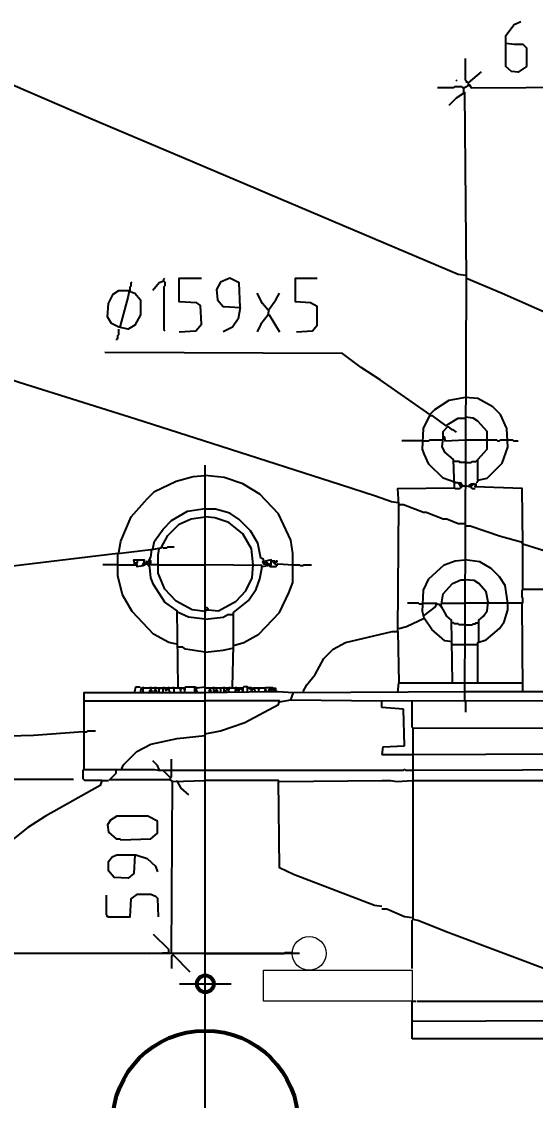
# Model space of a CAD drawing. Header units: inches. Extents: x -228863 to 215834, y 14270 to 189847.
# Drawn here: x 38262 to 40005, y 104108 to 107771 of the extents above; entities that cross this region are included whole.
import ezdxf

# ---------------------------------------------------------------- set-up
doc = ezdxf.new("R2010")
doc.units = ezdxf.units.IN
doc.header["$MEASUREMENT"] = 0
doc.linetypes.add('ACAD_ISO04W100', pattern=[30, 24, -3, 0, -3])
doc.linetypes.add('ГОСТ 2.303 5', pattern=[24, 20, -1.5, 1, -1.5])
doc.layers.get('0').update_dxf_attribs({"linetype": 'CONTINUOUS', "lineweight": 20})
doc.layers.get('Defpoints').update_dxf_attribs({"linetype": 'CONTINUOUS'})
doc.layers.add('PFV', color=7, linetype='CONTINUOUS')
doc.layers.add('осевая', color=7, linetype='ACAD_ISO04W100')
for name, color, linetype, lineweight in [('ПИ_NG LP', 6, 'CONTINUOUS', 53), ('Сж.воздух', 4, 'CONTINUOUS', 53), ('СПДС_РАЗМЕРЫ', 7, 'CONTINUOUS', 25), ('ТХ_Опоры монт.', 36, 'CONTINUOUS', 20)]:
    doc.layers.add(name, color=color, linetype=linetype, lineweight=lineweight)
doc.styles.get("Standard").update_dxf_attribs({"font": 'txt', "width": 0.75})
doc.dimstyles.new('СПДС', dxfattribs={"dimtxt": 3.5, "dimasz": 2.5, "dimexe": 1.25, "dimexo": 0.65, "dimgap": 1.25, "dimtad": 1, "dimdec": 0, "dimtxsty": 'Standard', "dimblk": 'OBLIQUE', "dimblk1": 'OBLIQUE', "dimblk2": 'OBLIQUE', "dimcen": 2.5, "dimdle": 1.25, "dimclrt": 256, "dimadec": 0, "dimazin": 2, "dimtfac": 0.75, "dimtmove": 1, "dimatfit": 3, "dimfxl": 1, "dimtvp": 1, "dimtfill": 1, "dimtolj": 1, "dimarcsym": 1})

# ---------------------------------------------------------------- blocks, each defined once
blk = doc.blocks.new('_Oblique')
at = {"color": 0, "linetype": 'ByBlock', "lineweight": -2}
blk.add_line((-0.5, -0.5), (0.5, 0.5), dxfattribs=at)
blk = doc.blocks.new('*D207')
at = {"layer": 'Defpoints', "color": 0}
for p in [(37920.3, 105197.2), (38471.3, 105197.2), (39238.1, 104607.2)]:
    blk.add_point(p, dxfattribs=at)
at = {"layer": 'СПДС_РАЗМЕРЫ', "color": 0, "lineweight": -2}
for p, q in [((37920.3, 104544.7), (37920.3, 105259.7)), ((38438.8, 105197.2), (37857.8, 105197.2)), ((39205.6, 104607.2), (37857.8, 104607.2))]:
    blk.add_line(p, q, dxfattribs=at)
at = {"layer": 'СПДС_РАЗМЕРЫ', "color": 0, "lineweight": -2, "xscale": 125, "yscale": 125, "zscale": 125}
for p, rotation in [((37920.3, 105197.2), 90), ((37920.3, 104607.2), 270)]:
    blk.add_blockref('_Oblique', p, dxfattribs=dict(at, rotation=rotation))
at = {"layer": 'СПДС_РАЗМЕРЫ', "linetype": 'ByBlock', "ltscale": 50, "insert": (37770.3, 104902.2), "char_height": 175, "attachment_point": 5, "rotation": 90, "bg_fill": 3, "box_fill_scale": 1.25, "bg_fill_color": 256, "bg_fill_true_color": 13158600, "bg_fill_transparency": 0}
blk.add_mtext('\\A1;590', dxfattribs=at)

msp = doc.modelspace()

# ---------------------------------------------------------------- linework, layer by layer
at = {"layer": 'PFV', "color": 0}
for p, q in [((39485.063, 105464.788), (40760.249, 105467.978)), ((39485.063, 105442.473), (39485.063, 105464.788)), ((39558.388, 105436.098), (39485.063, 105442.473)), ((39561.574, 105311.767), (39558.388, 105436.098)), ((39488.253, 105308.582), (39561.574, 105311.767)), ((39488.253, 105308.582), (39485.063, 105283.077)), ((39587.079, 104718.809), (39590.268, 104721.994)), ((39587.079, 104556.223), (39587.079, 104718.809)), ((39587.079, 104317.122), (39587.079, 104444.643)), ((39587.079, 104444.643), (39599.829, 104444.643)), ((39602.996, 104444.643), (40992.97, 104444.643)), ((40087.591, 104317.122), (39587.079, 104317.122))]:
    msp.add_line(p, q, dxfattribs=at)
for points in [[(39905.056, 107697.68, 0), (39933.746, 107694.49, 0), (39962.441, 107694.49, 0), (39975.191, 107681.74, 0), (39975.191, 107617.98, 0), (39946.501, 107598.854, 0), (39924.185, 107602.04, 0), (39905.056, 107617.98, 0), (39905.056, 107723.185, 0), (39933.746, 107761.44, 0), (39956.066, 107771.005, 0)], [(39768.794, 106908.934, 0), (39743.289, 106912.124, 0), (38812.405, 107307.431, 0), (38496.798, 107441.326, 0), (37801.82, 107740.993, 0), (35745.586, 107740.993, 0)], [(39762.415, 107530.587, 0), (39762.415, 107546.527, 0), (39781.544, 107556.092, 0), (39787.92, 107546.527, 0), (40342.627, 107549.717, 0), (40349.002, 107559.277, 0), (40336.252, 107572.032, 0), (40336.252, 107642.167, 0)], [(39778.355, 107556.092, 0), (39778.355, 107562.467, 0), (39775.169, 107565.657, 0), (39771.98, 107565.657, 0), (39771.98, 107568.842, 0), (39768.794, 107572.032, 0), (39768.794, 107645.353, 0)], [(39778.355, 107562.467, 0), (39822.989, 107600.722, 0)], [(39762.415, 107546.527, 0), (39759.229, 107546.527, 0), (39756.039, 107549.717, 0), (39730.539, 107549.717, 0), (39727.349, 107546.527, 0), (39673.154, 107546.527, 0)], [(39740.099, 107568.842, 0), (39736.914, 107572.032, 0)], [(39778.355, 107562.467, 0), (39775.169, 107562.467, 0)], [(39778.355, 107556.092, 0), (39781.544, 107552.902, 0)], [(39771.98, 106899.369, 0), (39765.604, 107530.587, 0), (39736.914, 107511.462, 0), (39711.409, 107485.957, 0)], [(39762.415, 107530.587, 0), (39765.604, 107527.397, 0)], [(38630.689, 106854.739, 0), (38630.689, 106870.679, 0), (38633.879, 106873.869, 0), (38633.879, 106883.429, 0), (38637.069, 106886.619, 0)], [(38745.459, 106889.809, 0), (38729.519, 106883.429, 0), (38707.204, 106857.929, 0)], [(38745.459, 106889.809, 0), (38745.459, 106896.184, 0), (38748.645, 106899.369, 0)], [(38745.459, 106889.809, 0), (38748.645, 106886.619, 0), (38748.645, 106873.869, 0), (38745.459, 106870.679, 0), (38745.459, 106724.033, 0), (38748.645, 106720.844, 0)], [(38796.465, 106717.658, 0), (38853.85, 106720.844, 0), (38872.975, 106743.163, 0), (38869.79, 106806.919, 0), (38857.035, 106816.484, 0), (38796.465, 106819.674, 0), (38796.465, 106899.369, 0), (38872.975, 106899.369, 0)], [(39003.681, 106800.544, 0), (39000.496, 106883.429, 0), (38968.616, 106899.369, 0), (38936.735, 106886.619, 0), (38923.985, 106861.114, 0), (38927.171, 106826.049, 0), (38946.3, 106803.734, 0), (38949.486, 106803.734, 0), (39003.681, 106800.544, 0), (38997.306, 106762.289, 0), (38978.18, 106733.598, 0), (38946.3, 106717.658, 0)], [(39194.961, 106717.658, 0), (39249.157, 106720.844, 0), (39265.097, 106739.973, 0), (39265.097, 106803.734, 0), (39242.777, 106816.484, 0), (39191.772, 106819.674, 0), (39191.772, 106899.369, 0), (39265.097, 106899.369, 0)], [(39765.604, 105464.788, 0), (39771.98, 106899.369, 0), (39893.125, 106848.364, 0), (40304.372, 106666.648, 0), (40336.252, 106657.088, 0), (40345.812, 106644.333, 0), (40358.567, 106644.333, 0), (40588.098, 106542.318, 0), (40597.663, 106542.318, 0), (40645.483, 106520.003, 0), (40661.423, 106520.003, 0), (40670.984, 106507.252, 0), (40680.549, 106507.252, 0), (40734.744, 106484.937, 0)], [(38630.689, 106854.739, 0), (38646.629, 106848.364, 0), (38665.759, 106826.049, 0), (38665.759, 106775.039, 0), (38646.629, 106739.973, 0), (38624.314, 106727.223, 0), (38592.434, 106733.598, 0), (38566.934, 106746.349, 0), (38554.179, 106768.664, 0), (38557.369, 106813.299, 0), (38573.309, 106845.174, 0), (38592.434, 106857.929, 0), (38627.504, 106857.929, 0), (38624.314, 106838.799, 0), (38595.624, 106733.598, 0)], [(39099.321, 106790.979, 0), (39080.191, 106813.299, 0), (39061.066, 106848.364, 0)], [(39099.321, 106775.039, 0), (39102.511, 106794.169, 0), (39124.826, 106826.049, 0), (39137.576, 106848.364, 0)], [(39099.321, 106775.039, 0), (39073.816, 106743.163, 0), (39061.066, 106717.658, 0)], [(39099.321, 106775.039, 0), (39102.511, 106775.039, 0), (39137.576, 106717.658, 0)], [(38586.059, 106688.968, 0), (38586.059, 106692.153, 0), (38589.249, 106695.343, 0), (38589.249, 106704.904, 0), (38592.434, 106708.093, 0), (38592.434, 106727.223, 0)], [(39539.258, 106137.45, 0), (39516.943, 106140.636, 0), (39462.748, 106159.766, 0), (39344.793, 106198.021, 0), (38939.925, 106328.727, 0), (38649.819, 106421.177, 0), (38254.512, 106545.508, 0), (37881.521, 106666.648, 0), (37824.136, 106685.778, 0), (34801.951, 106688.968, 0)], [(39768.794, 106494.502, 0), (39711.409, 106484.937, 0), (39663.589, 106453.057, 0), (39647.649, 106437.117, 0), (39478.688, 106555.073, 0), (39414.928, 106596.513, 0), (39351.172, 106644.333, 0), (38544.614, 106647.523, 0)], [(39810.235, 106213.961, 0), (39842.115, 106220.336, 0), (39893.125, 106271.342, 0), (39912.25, 106325.537, 0), (39909.065, 106389.297, 0), (39886.745, 106437.117, 0), (39861.245, 106462.622, 0), (39810.235, 106491.312, 0), (39768.794, 106494.502, 0)], [(39730.539, 106207.586, 0), (39692.284, 106220.336, 0), (39644.464, 106268.156, 0), (39628.524, 106303.222, 0), (39622.148, 106319.162, 0), (39625.334, 106389.297, 0), (39647.649, 106433.927, 0), (39654.024, 106433.927, 0), (39701.844, 106398.862, 0), (39711.409, 106405.237, 0), (39743.289, 106424.367, 0), (39768.794, 106424.367, 0)], [(39810.235, 106213.961, 0), (39810.235, 106284.096, 0), (39842.115, 106319.162, 0), (39842.115, 106379.732, 0), (39810.235, 106414.802, 0), (39794.295, 106424.367, 0), (39768.794, 106427.552, 0)], [(39692.284, 106354.232, 0), (39692.284, 106379.732, 0), (39708.219, 106395.672, 0), (39720.974, 106386.112, 0), (39724.159, 106386.112, 0), (39736.914, 106376.547, 0)], [(39542.448, 106131.071, 0), (39539.258, 106185.266, 0), (39730.539, 106188.456, 0), (39727.349, 106284.096, 0), (39698.659, 106309.597, 0), (39689.094, 106328.727, 0), (39692.284, 106354.232, 0), (39698.659, 106354.232, 0), (39698.659, 106347.856, 0), (39768.794, 106351.042, 0)], [(39622.148, 106347.856, 0), (39552.013, 106347.856, 0)], [(39622.148, 106347.856, 0), (39644.464, 106347.856, 0), (39647.649, 106351.042, 0), (39689.094, 106351.042, 0)], [(39692.284, 106360.607, 0), (39689.094, 106360.607, 0)], [(39698.659, 106354.232, 0), (39698.659, 106357.417, 0), (39695.469, 106360.607, 0), (39692.284, 106360.607, 0)], [(39768.794, 106351.042, 0), (39845.305, 106351.042, 0)], [(39845.305, 106351.042, 0), (39873.995, 106351.042, 0), (39877.185, 106347.856, 0), (39883.56, 106347.856, 0), (39886.745, 106351.042, 0), (39912.25, 106351.042, 0)], [(39912.25, 106351.042, 0), (39928.19, 106351.042, 0), (39931.38, 106347.856, 0), (39947.32, 106347.856, 0)], [(38879.35, 103536.074, 0), (38885.73, 103577.519, 0), (38885.73, 105767.644, 0), (38885.73, 106264.966, 0)], [(39768.794, 106274.531, 0), (39749.664, 106274.531, 0), (39746.479, 106277.721, 0), (39730.539, 106277.721, 0)], [(39768.794, 106274.531, 0), (39787.92, 106274.531, 0), (39791.109, 106277.721, 0), (39803.86, 106277.721, 0), (39807.049, 106280.906, 0), (39810.235, 106280.906, 0)], [(38592.434, 105968.485, 0), (38598.814, 106006.74, 0), (38633.879, 106089.63, 0), (38688.074, 106150.201, 0), (38713.579, 106175.706, 0), (38786.9, 106210.771, 0), (38844.285, 106226.711, 0), (38885.73, 106229.901, 0)], [(38978.18, 105512.608, 0), (38981.366, 105652.879, 0), (39016.436, 105662.443, 0), (39067.441, 105691.134, 0), (39137.576, 105764.459, 0), (39169.457, 105831.404, 0), (39182.207, 105866.474, 0), (39182.207, 105965.3, 0), (39175.832, 106009.93, 0), (39134.387, 106099.195, 0), (39070.631, 106166.141, 0), (39013.246, 106201.206, 0), (38949.486, 106223.526, 0), (38885.73, 106229.901, 0)], [(39743.289, 106204.396, 0), (39736.914, 106204.396, 0), (39733.724, 106207.586, 0), (39730.539, 106207.586, 0)], [(39730.539, 106188.456, 0), (39733.724, 106185.266, 0), (39749.664, 106185.266, 0), (39752.854, 106188.456, 0), (39752.854, 106191.646, 0), (39756.039, 106194.831, 0), (39768.794, 106194.831, 0)], [(39752.854, 106191.646, 0), (39743.289, 106204.396, 0), (39752.854, 106204.396, 0), (39759.229, 106194.831, 0)], [(39752.854, 106191.646, 0), (39749.664, 106194.831, 0), (39752.854, 106198.021, 0), (39752.854, 106201.206, 0)], [(39752.854, 106191.646, 0), (39756.039, 106191.646, 0), (39759.229, 106194.831, 0)], [(39787.92, 106191.646, 0), (39787.92, 106201.206, 0), (39797.484, 106201.206, 0), (39781.544, 106191.646, 0), (39768.794, 106194.831, 0)], [(39781.544, 106194.831, 0), (39781.544, 106198.021, 0), (39784.734, 106198.021, 0), (39781.544, 106194.831, 0)], [(39787.92, 106191.646, 0), (39787.92, 106188.456, 0), (39791.109, 106185.266, 0), (39800.674, 106185.266, 0)], [(39963.26, 105997.18, 0), (39960.07, 106185.266, 0), (39800.674, 106191.646, 0), (39803.86, 106201.206, 0), (39803.86, 106191.646, 0)], [(39810.235, 106213.961, 0), (39810.235, 106210.771, 0), (39807.049, 106207.586, 0), (39807.049, 106204.396, 0)], [(38707.204, 105981.24, 0), (38713.579, 106006.74, 0), (38742.27, 106048.185, 0), (38770.96, 106076.876, 0), (38825.155, 106108.756, 0), (38885.73, 106118.321, 0)], [(39083.381, 105939.795, 0), (39083.381, 105946.17, 0), (39073.816, 105949.36, 0), (39064.256, 106000.365, 0), (39038.751, 106041.81, 0), (39000.496, 106080.065, 0), (38968.616, 106102.381, 0), (38920.795, 106115.135, 0), (38885.73, 106115.135, 0)], [(39539.258, 105700.699, 0), (39542.448, 106131.071, 0), (39558.388, 106131.071, 0), (39625.334, 106105.57, 0), (39634.899, 106105.57, 0), (39692.284, 106083.255, 0), (39705.034, 106083.255, 0), (39743.289, 106067.315, 0), (39765.604, 106067.315, 0)], [(38793.275, 105512.608, 0), (38790.09, 105770.834, 0), (38748.645, 105799.524, 0), (38710.39, 105860.095, 0), (38700.825, 105882.414, 0), (38697.639, 105917.48, 0), (38688.074, 105930.23, 0), (38700.825, 105952.545, 0), (38704.014, 105978.05, 0), (38735.894, 105984.425, 0), (38758.21, 106025.87, 0), (38796.465, 106064.125, 0), (38837.91, 106083.255, 0), (38885.73, 106089.63, 0)], [(39048.316, 105927.045, 0), (39041.936, 105981.24, 0), (39013.246, 106032.245, 0), (38965.426, 106070.501, 0), (38917.606, 106086.441, 0), (38885.73, 106089.63, 0)], [(39963.26, 105844.155, 0), (39963.26, 105997.18, 0), (39966.445, 105997.18, 0), (40068.461, 105965.3, 0), (40090.776, 105965.3, 0), (40097.151, 105962.11, 0), (40138.596, 106019.495, 0), (40173.661, 106054.561, 0), (40234.236, 106086.441, 0), (40288.432, 106105.57, 0), (40339.437, 106108.756, 0)], [(39963.26, 105997.18, 0), (39956.88, 106003.555, 0), (39886.745, 106022.68, 0), (39784.734, 106057.75, 0), (39768.794, 106057.75, 0)], [(38793.275, 105656.068, 0), (38761.399, 105662.443, 0), (38710.39, 105691.134, 0), (38637.069, 105767.644, 0), (38605.189, 105825.029, 0), (38589.249, 105888.789, 0), (38589.249, 105965.3, 0), (38700.825, 105978.05, 0)], [(38885.73, 105767.644, 0), (38841.095, 105774.019, 0), (38786.9, 105802.714, 0), (38748.645, 105844.155, 0), (38726.33, 105898.35, 0), (38726.33, 105958.925, 0), (38729.519, 105981.24, 0)], [(38739.08, 105987.615, 0), (38742.27, 105984.425, 0), (38755.02, 105984.425, 0), (38758.21, 105987.615, 0), (38780.525, 105987.615, 0)], [(38589.249, 105965.3, 0), (38063.236, 105901.54, 0), (38005.851, 105898.35, 0), (37840.076, 105876.035, 0), (34645.741, 105879.224, 0), (34610.675, 105879.224, 0)], [(38586.059, 105927.045, 0), (38653.009, 105927.045, 0), (38653.009, 105920.669, 0), (38675.324, 105923.855, 0), (38684.885, 105930.23, 0), (38688.074, 105939.795, 0)], [(38646.629, 105927.045, 0), (38643.444, 105942.985, 0), (38678.509, 105942.985, 0), (38678.509, 105936.609, 0), (38672.134, 105927.045, 0), (38675.324, 105927.045, 0)], [(38646.629, 105933.42, 0), (38643.444, 105933.42, 0)], [(38646.629, 105933.42, 0), (38653.009, 105933.42, 0)], [(38653.009, 105927.045, 0), (38653.009, 105933.42, 0), (38656.194, 105936.609, 0), (38656.194, 105942.985, 0)], [(38653.009, 105933.42, 0), (38656.194, 105933.42, 0)], [(38678.509, 105936.609, 0), (38678.509, 105939.795, 0)], [(38678.509, 105930.23, 0), (38681.699, 105933.42, 0), (38678.509, 105936.609, 0)], [(38697.639, 105930.23, 0), (38697.639, 105933.42, 0), (38700.825, 105936.609, 0), (38700.825, 105939.795, 0), (38694.45, 105939.795, 0), (38694.45, 105936.609, 0), (38697.639, 105933.42, 0)], [(38697.639, 105930.23, 0), (38700.825, 105933.42, 0), (38697.639, 105933.42, 0)], [(38697.639, 105933.42, 0), (38697.639, 105930.23, 0)], [(39080.191, 105920.669, 0), (39108.886, 105927.045, 0), (39108.886, 105942.985, 0), (39080.191, 105936.609, 0), (39083.381, 105930.23, 0), (39102.511, 105930.23, 0), (39102.511, 105927.045, 0)], [(39083.381, 105933.42, 0), (39086.571, 105936.609, 0), (39089.756, 105933.42, 0), (39096.131, 105933.42, 0), (39092.946, 105936.609, 0), (39092.946, 105939.795, 0)], [(39108.886, 105939.795, 0), (39115.261, 105939.795, 0)], [(39118.451, 105933.42, 0), (39115.261, 105936.609, 0), (39115.261, 105939.795, 0), (39121.636, 105939.795, 0)], [(39124.826, 105927.045, 0), (39118.451, 105933.42, 0), (39128.012, 105939.795, 0), (39128.012, 105936.609, 0), (39121.636, 105930.23, 0), (39118.451, 105933.42, 0)], [(39724.159, 105665.629, 0), (39698.659, 105668.819, 0), (39654.024, 105707.074, 0), (39628.524, 105745.329, 0), (39622.148, 105767.644, 0), (39625.334, 105840.969, 0), (39644.464, 105879.224, 0), (39695.469, 105927.045, 0), (39733.724, 105939.795, 0), (39765.604, 105942.985, 0)], [(39912.25, 105796.339, 0), (39902.685, 105856.909, 0), (39883.56, 105885.6, 0), (39854.869, 105914.29, 0), (39816.614, 105936.609, 0), (39765.604, 105942.985, 0)], [(38586.059, 105927.045, 0), (38538.239, 105927.045, 0)], [(38675.324, 105927.045, 0), (38678.509, 105927.045, 0), (38678.509, 105930.23, 0)], [(38723.14, 105927.045, 0), (38697.639, 105927.045, 0), (38694.45, 105930.23, 0), (38688.074, 105930.23, 0)], [(38726.33, 105927.045, 0), (38723.14, 105927.045, 0)], [(38726.33, 105927.045, 0), (38885.73, 105927.045, 0)], [(38981.366, 105652.879, 0), (38981.366, 105764.459, 0), (39032.376, 105805.899, 0), (39057.876, 105844.155, 0), (39070.631, 105879.224, 0), (39077.006, 105914.29, 0), (39077.006, 105923.855, 0), (38885.73, 105927.045, 0)], [(38888.915, 105774.019, 0), (38895.29, 105774.019, 0), (38930.36, 105770.834, 0), (38990.931, 105802.714, 0), (39022.811, 105837.779, 0), (39045.126, 105882.414, 0), (39048.316, 105927.045, 0)], [(39102.511, 105927.045, 0), (39105.696, 105920.669, 0), (39124.826, 105920.669, 0), (39131.201, 105930.23, 0), (39185.397, 105927.045, 0)], [(39124.826, 105927.045, 0), (39131.201, 105927.045, 0)], [(39185.397, 105927.045, 0), (39204.522, 105927.045, 0), (39207.712, 105923.855, 0), (39217.277, 105923.855, 0), (39220.462, 105927.045, 0), (39245.967, 105927.045, 0)], [(39724.159, 105528.548, 0), (39720.974, 105738.954, 0), (39705.034, 105751.704, 0), (39685.904, 105786.774, 0), (39692.284, 105828.219, 0), (39724.159, 105863.284, 0), (39752.854, 105876.035, 0), (39765.604, 105876.035, 0)], [(39845.305, 105799.524, 0), (39838.929, 105834.594, 0), (39813.425, 105863.284, 0), (39797.484, 105872.849, 0), (39765.604, 105876.035, 0)], [(39960.07, 105796.339, 0), (39963.26, 105799.524, 0), (39963.26, 105812.279, 0), (39960.07, 105815.464, 0), (39960.07, 105840.969, 0), (39963.26, 105844.155, 0), (40071.651, 105844.155, 0)], [(39622.148, 105793.149, 0), (39612.584, 105793.149, 0), (39609.394, 105796.339, 0), (39571.139, 105796.339, 0)], [(39622.148, 105793.149, 0), (39625.334, 105796.339, 0), (39669.964, 105796.339, 0), (39669.964, 105793.149, 0)], [(39628.524, 105754.894, 0), (39666.779, 105783.584, 0), (39669.964, 105793.149, 0), (39679.529, 105793.149, 0), (39685.904, 105783.584, 0)], [(39685.904, 105796.339, 0), (39768.794, 105796.339, 0)], [(39963.26, 105499.858, 0), (39960.07, 105796.339, 0), (39768.794, 105796.339, 0)], [(39810.235, 105528.548, 0), (39810.235, 105662.443, 0), (39838.929, 105672.008, 0), (39883.56, 105710.264, 0), (39899.5, 105732.579, 0), (39912.25, 105774.019, 0), (39912.25, 105796.339, 0)], [(39813.425, 105665.629, 0), (39813.425, 105738.954, 0), (39829.365, 105751.704, 0), (39842.115, 105770.834, 0), (39845.305, 105799.524, 0)], [(38793.275, 105764.459, 0), (38790.09, 105767.644, 0)], [(38885.73, 105742.144, 0), (38828.345, 105748.519, 0), (38793.275, 105764.459, 0)], [(38888.915, 105780.399, 0), (38885.73, 105780.399, 0)], [(38885.73, 105767.644, 0), (38888.915, 105767.644, 0)], [(38885.73, 105742.144, 0), (38946.3, 105748.519, 0), (38962.24, 105758.084, 0), (38978.18, 105758.084, 0)], [(38895.29, 105774.019, 0), (38895.29, 105777.209, 0), (38892.105, 105780.399, 0), (38888.915, 105780.399, 0)], [(38895.29, 105774.019, 0), (38895.29, 105770.834, 0)], [(39628.524, 105754.894, 0), (39625.334, 105754.894, 0)], [(39542.448, 105710.264, 0), (39567.953, 105716.639, 0), (39628.524, 105745.329, 0)], [(39768.794, 105723.014, 0), (39746.479, 105723.014, 0), (39743.289, 105726.204, 0), (39730.539, 105726.204, 0), (39727.349, 105729.389, 0), (39724.159, 105729.389, 0)], [(39768.794, 105723.014, 0), (39791.109, 105723.014, 0), (39794.295, 105726.204, 0), (39800.674, 105726.204, 0), (39803.86, 105729.389, 0), (39810.235, 105729.389, 0)], [(39217.277, 105496.668, 0), (39230.027, 105518.983, 0), (39258.717, 105554.053, 0), (39287.412, 105608.248, 0), (39319.292, 105640.128, 0), (39360.733, 105662.443, 0), (39520.133, 105700.699, 0), (39539.258, 105700.699, 0), (39542.448, 105525.363, 0)], [(38885.73, 105630.563, 0), (38818.78, 105640.128, 0), (38809.215, 105646.503, 0), (38793.275, 105646.503, 0)], [(38885.73, 105630.563, 0), (38946.3, 105636.938, 0), (38978.18, 105643.314, 0)], [(39724.159, 105656.068, 0), (39768.794, 105656.068, 0)], [(39768.794, 105656.068, 0), (39810.235, 105656.068, 0)], [(39813.425, 105665.629, 0), (39813.425, 105662.443, 0)], [(38474.483, 105232.067, 0), (38474.483, 105493.483, 0), (38885.73, 105493.483, 0)], [(38646.629, 105496.668, 0), (38649.819, 105512.608, 0), (38662.569, 105512.608, 0), (38662.569, 105509.423, 0)], [(38665.759, 105493.483, 0), (38668.945, 105509.423, 0), (38799.655, 105509.423, 0), (38802.84, 105493.483, 0)], [(38675.324, 105509.423, 0), (38675.324, 105512.608, 0)], [(38675.324, 105493.483, 0), (38675.324, 105509.423, 0)], [(38697.639, 105496.668, 0), (38697.639, 105499.858, 0), (38700.825, 105503.043, 0), (38700.825, 105512.608, 0)], [(38704.014, 105496.668, 0), (38704.014, 105499.858, 0), (38700.825, 105503.043, 0)], [(38704.014, 105496.668, 0), (38704.014, 105493.483, 0)], [(38713.579, 105496.668, 0), (38713.579, 105499.858, 0), (38716.765, 105503.043, 0), (38716.765, 105512.608, 0)], [(38719.954, 105496.668, 0), (38719.954, 105499.858, 0), (38716.765, 105503.043, 0)], [(38719.954, 105496.668, 0), (38719.954, 105493.483, 0)], [(38729.519, 105503.043, 0), (38726.33, 105506.233, 0), (38726.33, 105509.423, 0)], [(38729.519, 105493.483, 0), (38729.519, 105503.043, 0), (38732.705, 105506.233, 0), (38732.705, 105509.423, 0)], [(38742.27, 105503.043, 0), (38739.08, 105506.233, 0), (38739.08, 105509.423, 0)], [(38742.27, 105493.483, 0), (38742.27, 105503.043, 0), (38745.459, 105506.233, 0), (38745.459, 105509.423, 0)], [(38745.459, 105509.423, 0), (38745.459, 105512.608, 0)], [(38764.585, 105496.668, 0), (38761.399, 105506.233, 0), (38751.835, 105499.858, 0), (38755.02, 105509.423, 0)], [(38761.399, 105509.423, 0), (38761.399, 105512.608, 0)], [(38764.585, 105496.668, 0), (38764.585, 105493.483, 0)], [(38780.525, 105493.483, 0), (38780.525, 105503.043, 0), (38777.335, 105506.233, 0), (38777.335, 105512.608, 0)], [(38799.655, 105509.423, 0), (38806.03, 105509.423, 0)], [(38802.84, 105503.043, 0), (38806.03, 105506.233, 0), (38806.03, 105509.423, 0), (38815.595, 105509.423, 0), (38812.405, 105506.233, 0), (38815.595, 105503.043, 0)], [(38815.595, 105493.483, 0), (38818.78, 105512.608, 0), (38850.66, 105512.608, 0), (38857.035, 105509.423, 0), (38885.73, 105512.608, 0)], [(38850.66, 105496.668, 0), (38850.66, 105509.423, 0)], [(38857.035, 105496.668, 0), (38857.035, 105499.858, 0), (38853.85, 105503.043, 0), (38857.035, 105506.233, 0), (38857.035, 105509.423, 0)], [(38857.035, 105509.423, 0), (38857.035, 105512.608, 0)], [(38857.035, 105496.668, 0), (38857.035, 105493.483, 0)], [(38885.73, 105509.423, 0), (38898.48, 105509.423, 0)], [(38885.73, 105493.483, 0), (39108.886, 105496.668, 0), (39131.201, 105496.668, 0), (39185.397, 105493.483, 0)], [(38898.48, 105496.668, 0), (38904.855, 105509.423, 0), (38936.735, 105509.423, 0), (38936.735, 105503.043, 0)], [(38901.666, 105503.043, 0), (38898.48, 105506.233, 0), (38898.48, 105509.423, 0), (38904.855, 105509.423, 0)], [(38904.855, 105496.668, 0), (38904.855, 105499.858, 0), (38901.666, 105503.043, 0)], [(38904.855, 105496.668, 0), (38904.855, 105493.483, 0)], [(38914.42, 105509.423, 0), (38914.42, 105512.608, 0)], [(38914.42, 105496.668, 0), (38914.42, 105509.423, 0)], [(38920.795, 105496.668, 0), (38920.795, 105499.858, 0), (38923.985, 105503.043, 0), (38923.985, 105509.423, 0)], [(38927.171, 105496.668, 0), (38927.171, 105499.858, 0), (38923.985, 105503.043, 0)], [(38927.171, 105496.668, 0), (38927.171, 105493.483, 0)], [(38936.735, 105493.483, 0), (38939.925, 105509.423, 0), (39013.246, 105509.423, 0), (39013.246, 105496.668, 0), (39013.246, 105509.423, 0)], [(38949.486, 105509.423, 0), (38949.486, 105512.608, 0)], [(38949.486, 105496.668, 0), (38949.486, 105509.423, 0)], [(38955.861, 105496.668, 0), (38955.861, 105499.858, 0), (38959.051, 105503.043, 0), (38962.24, 105503.043, 0), (38962.24, 105509.423, 0)], [(38955.861, 105496.668, 0), (38955.861, 105493.483, 0)], [(38965.426, 105493.483, 0), (38965.426, 105503.043, 0), (38968.616, 105506.233, 0), (38968.616, 105509.423, 0)], [(38968.616, 105509.423, 0), (38968.616, 105512.608, 0)], [(38987.741, 105496.668, 0), (38987.741, 105503.043, 0), (38990.931, 105506.233, 0), (38990.931, 105512.608, 0)], [(38990.931, 105503.043, 0), (38994.121, 105503.043, 0), (38997.306, 105499.858, 0), (39000.496, 105499.858, 0), (39000.496, 105509.423, 0)], [(38990.931, 105503.043, 0), (38994.121, 105499.858, 0)], [(39010.056, 105503.043, 0), (39006.871, 105503.043, 0), (39006.871, 105509.423, 0)], [(39010.056, 105503.043, 0), (39013.246, 105499.858, 0)], [(39029.186, 105493.483, 0), (39029.186, 105512.608, 0), (39016.436, 105512.608, 0), (39013.246, 105509.423, 0)], [(39041.936, 105499.858, 0), (39041.936, 105509.423, 0), (39032.376, 105509.423, 0), (39038.751, 105503.043, 0)], [(39041.936, 105493.483, 0), (39048.316, 105509.423, 0), (39089.756, 105509.423, 0), (39086.571, 105496.668, 0)], [(39041.936, 105499.858, 0), (39045.126, 105499.858, 0)], [(39054.691, 105493.483, 0), (39054.691, 105499.858, 0), (39051.501, 105503.043, 0), (39048.316, 105506.233, 0), (39045.126, 105506.233, 0)], [(39051.501, 105503.043, 0), (39054.691, 105506.233, 0), (39054.691, 105509.423, 0)], [(39067.441, 105503.043, 0), (39064.256, 105506.233, 0), (39064.256, 105509.423, 0)], [(39067.441, 105493.483, 0), (39067.441, 105503.043, 0), (39070.631, 105506.233, 0), (39070.631, 105509.423, 0)], [(39118.451, 105499.858, 0), (39118.451, 105506.233, 0), (39115.261, 105509.423, 0), (39089.756, 105509.423, 0)], [(39092.946, 105496.668, 0), (39092.946, 105499.858, 0), (39089.756, 105503.043, 0)], [(39092.946, 105496.668, 0), (39092.946, 105493.483, 0)], [(39102.511, 105496.668, 0), (39102.511, 105503.043, 0), (39105.696, 105506.233, 0), (39108.886, 105506.233, 0), (39112.072, 105503.043, 0), (39108.886, 105499.858, 0), (39105.696, 105503.043, 0)], [(39112.072, 105503.043, 0), (39115.261, 105506.233, 0), (39118.451, 105506.233, 0)], [(39124.826, 105499.858, 0), (39124.826, 105506.233, 0), (39118.451, 105506.233, 0)], [(39124.826, 105499.858, 0), (39128.012, 105496.668, 0)], [(39175.832, 105467.978, 0), (39185.397, 105493.483, 0), (39768.794, 105496.668, 0)], [(39539.258, 105493.483, 0), (39542.448, 105525.363, 0), (39768.794, 105525.363, 0)], [(39768.794, 105525.363, 0), (39960.07, 105525.363, 0)], [(39768.794, 105496.668, 0), (40336.252, 105496.668, 0)], [(38471.293, 105464.788, 0), (38885.73, 105464.788, 0)], [(38885.73, 105353.212, 0), (38936.735, 105362.777, 0), (39019.621, 105391.467, 0), (39134.387, 105452.038, 0), (39137.576, 105464.788, 0), (38885.73, 105464.788, 0)], [(39137.576, 105461.602, 0), (39175.832, 105467.978, 0), (39485.063, 105464.788, 0)], [(39175.832, 105467.978, 0), (39175.832, 105464.788, 0)], [(39590.268, 105372.337, 0), (39587.079, 105375.527, 0), (39587.079, 105464.788, 0)], [(39765.604, 105464.788, 0), (39768.794, 105461.602, 0), (39768.794, 105426.533, 0)], [(38471.293, 105359.587, 0), (38302.332, 105346.837, 0), (38174.812, 105343.647, 0), (37754, 105311.767, 0), (37664.74, 105308.582, 0), (37345.943, 105283.077, 0), (37253.493, 105279.887, 0), (37189.733, 105273.512, 0), (37157.852, 105273.512, 0), (37100.472, 105267.137, 0), (37074.967, 105267.137, 0), (36912.381, 105257.572, 0), (34792.387, 105263.947, 0), (34607.486, 105263.947, 0)], [(38471.293, 105359.587, 0), (38484.044, 105359.587, 0), (38487.233, 105362.777, 0), (38512.738, 105362.777, 0)], [(38601.999, 105235.257, 0), (38608.374, 105248.007, 0), (38653.009, 105292.642, 0), (38700.825, 105318.142, 0), (38790.09, 105337.272, 0), (38885.73, 105346.837, 0)], [(40087.591, 104444.643, 0), (40084.401, 104537.093, 0), (39711.409, 104677.364, 0), (39606.208, 104718.809, 0), (39590.268, 104721.994, 0), (39590.268, 105372.337, 0), (41072.67, 105375.527, 0)], [(39485.063, 105283.077, 0), (39587.079, 105283.077, 0)], [(39587.079, 105283.077, 0), (40336.252, 105286.262, 0)], [(38729.519, 105232.067, 0), (38723.14, 105244.821, 0), (38707.204, 105260.761, 0)], [(38770.96, 105232.067, 0), (38770.96, 105267.137, 0)], [(38535.054, 105193.812, 0), (38477.668, 105193.812, 0), (38474.483, 105197.001, 0), (38471.293, 105200.187, 0), (38471.293, 105228.881, 0), (38474.483, 105232.067, 0), (38582.874, 105232.067, 0)], [(38774.15, 105190.626, 0), (38764.585, 105197.001, 0), (38560.554, 105197.001, 0), (38582.874, 105219.316, 0), (38582.874, 105232.067, 0), (38713.579, 105232.067, 0), (38726.33, 105228.881, 0), (38885.73, 105228.881, 0)], [(38601.999, 105235.257, 0), (38601.999, 105232.067, 0)], [(38767.775, 105203.376, 0), (38745.459, 105225.692, 0), (38745.459, 105232.067, 0)], [(38767.775, 105203.376, 0), (38764.585, 105206.566, 0)], [(38767.775, 105197.001, 0), (38767.775, 105203.376, 0), (38770.96, 105206.566, 0), (38770.96, 105232.067, 0)], [(38885.73, 105228.881, 0), (39485.063, 105228.881, 0)], [(39485.063, 105228.881, 0), (39558.388, 105228.881, 0), (39561.574, 105232.067, 0), (39564.763, 105228.881, 0), (39587.079, 105228.881, 0)], [(39587.079, 105228.881, 0), (40336.252, 105232.067, 0)], [(38535.054, 105193.812, 0), (38528.678, 105177.871, 0), (38343.773, 105072.671, 0), (38283.203, 105034.416, 0), (38222.632, 104986.595, 0), (38133.372, 104913.27, 0), (38044.106, 104833.575, 0), (37910.211, 104728.369, 0), (37900.65, 104712.429, 0), (37868.77, 104680.549, 0), (37814.575, 104565.784, 0), (37795.445, 104517.963, 0), (37750.815, 104460.583, 0), (37696.62, 104431.893, 0), (37553.159, 104425.513, 0), (34862.522, 104428.703, 0), (34607.486, 104428.703, 0)], [(38535.054, 105193.812, 0), (38557.369, 105193.812, 0)], [(38774.15, 105190.626, 0), (38770.96, 105193.812, 0), (38767.775, 105197.001, 0)], [(38885.73, 104607.229, 0), (38770.96, 104607.229, 0), (38774.15, 105190.626, 0), (38885.73, 105193.812, 0)], [(38790.09, 105190.626, 0), (38790.09, 105193.812, 0)], [(38790.09, 105190.626, 0), (38802.84, 105168.311, 0), (38828.345, 105145.991, 0)], [(39485.063, 104766.625, 0), (39459.563, 104769.814, 0), (39185.397, 104875.015, 0), (39137.576, 104897.335, 0), (39134.387, 105193.812, 0), (38885.73, 105193.812, 0)], [(39137.576, 105190.626, 0), (39485.063, 105193.812, 0)], [(39485.063, 105193.812, 0), (39513.758, 105193.812, 0), (39536.073, 105190.626, 0), (39587.079, 105193.812, 0)], [(39587.079, 105193.812, 0), (40113.091, 105193.812, 0), (40116.281, 105197.001, 0), (40132.221, 105197.001, 0), (40135.406, 105193.812, 0), (40336.252, 105193.812, 0)], [(38598.814, 104992.971, 0), (38700.825, 104996.16, 0), (38723.14, 105015.286, 0), (38723.14, 105056.731, 0), (38691.264, 105072.671, 0), (38586.059, 105072.671, 0), (38563.744, 105059.92, 0), (38554.179, 105043.98, 0), (38557.369, 105018.475, 0), (38582.874, 104996.16, 0), (38595.624, 104996.16, 0), (38598.814, 104992.971, 0)], [(38646.629, 104941.965, 0), (38643.444, 104878.205, 0), (38624.314, 104862.265, 0), (38576.494, 104865.455, 0), (38557.369, 104887.77, 0), (38557.369, 104919.65, 0), (38570.119, 104935.59, 0), (38586.059, 104941.965, 0), (38646.629, 104941.965, 0)], [(38646.629, 104941.965, 0), (38649.819, 104941.965, 0), (38688.074, 104929.21, 0), (38716.765, 104903.71, 0), (38723.14, 104884.58, 0)], [(38554.179, 104731.559, 0), (38554.179, 104734.745, 0), (38550.994, 104737.934, 0), (38550.994, 104804.88, 0)], [(38554.179, 104731.559, 0), (38630.689, 104731.559, 0), (38633.879, 104792.13, 0), (38656.194, 104808.07, 0), (38700.825, 104808.07, 0), (38716.765, 104801.694, 0), (38723.14, 104795.319, 0), (38726.33, 104731.559, 0)], [(38554.179, 104731.559, 0), (38550.994, 104734.745, 0)], [(39587.079, 104728.369, 0), (39561.574, 104731.559, 0), (39501.003, 104757.064, 0), (39485.063, 104757.064, 0)], [(38697.639, 104607.229, 0), (38761.399, 104610.418, 0), (38761.399, 104619.979, 0), (38710.39, 104670.989, 0)], [(38834.72, 104543.468, 0), (38777.335, 104600.853, 0), (38770.96, 104597.664, 0), (38770.96, 104556.223, 0)], [(38885.73, 104607.229, 0), (39153.517, 104607.229, 0), (39156.706, 104610.418, 0), (39182.207, 104610.418, 0)], [(39587.079, 104377.697, 0), (40336.252, 104380.883, 0)]]:
    msp.add_polyline3d(points, dxfattribs=at)
at = {"layer": 'осевая', "color": 1, "linetype": 'ГОСТ 2.303 5', "ltscale": 100}
msp.add_line((38798.48, 104503.798), (38972.98, 104503.798), dxfattribs=at)
at = {"layer": 'ПИ_NG LP', "linetype": 'ByBlock', "ltscale": 50}
msp.add_circle((38885.73, 104029.798), 315, dxfattribs=at)
at = {"layer": 'Сж.воздух', "linetype": 'ByBlock', "ltscale": 50}
msp.add_circle((38885.73, 104503.798), 28.5, dxfattribs=at)
at = {"layer": 'ТХ_Опоры монт.', "linetype": 'ByBlock', "ltscale": 50}
msp.add_line((38885.73, 102528.943), (38885.73, 104209.978), dxfattribs=at)
msp.add_lwpolyline([(39587.079, 104444.643), (39083.381, 104444.643), (39083.381, 104549.846), (39587.079, 104549.846)], close=True, dxfattribs=at)
msp.add_circle((39238.126, 104607.229), 57.383, dxfattribs=at)

# ---------------------------------------------------------------- next in the draw order: dimensions: what is measured, and where the dimension line sits
at = {"layer": 'СПДС_РАЗМЕРЫ'}
dim = msp.add_linear_dim(base=(37920.27, 105197.187), p1=(39238.126, 104607.229), p2=(38471.293, 105197.187), angle=90, dimstyle='СПДС', override={"dimscale": 50, "dimtmove": 1}, dxfattribs=at)
dim.commit()
dim.dimension.update_dxf_attribs({"geometry": '*D207', "text_midpoint": (37770.27, 104902.208)})

doc.saveas('drawing.dxf')
